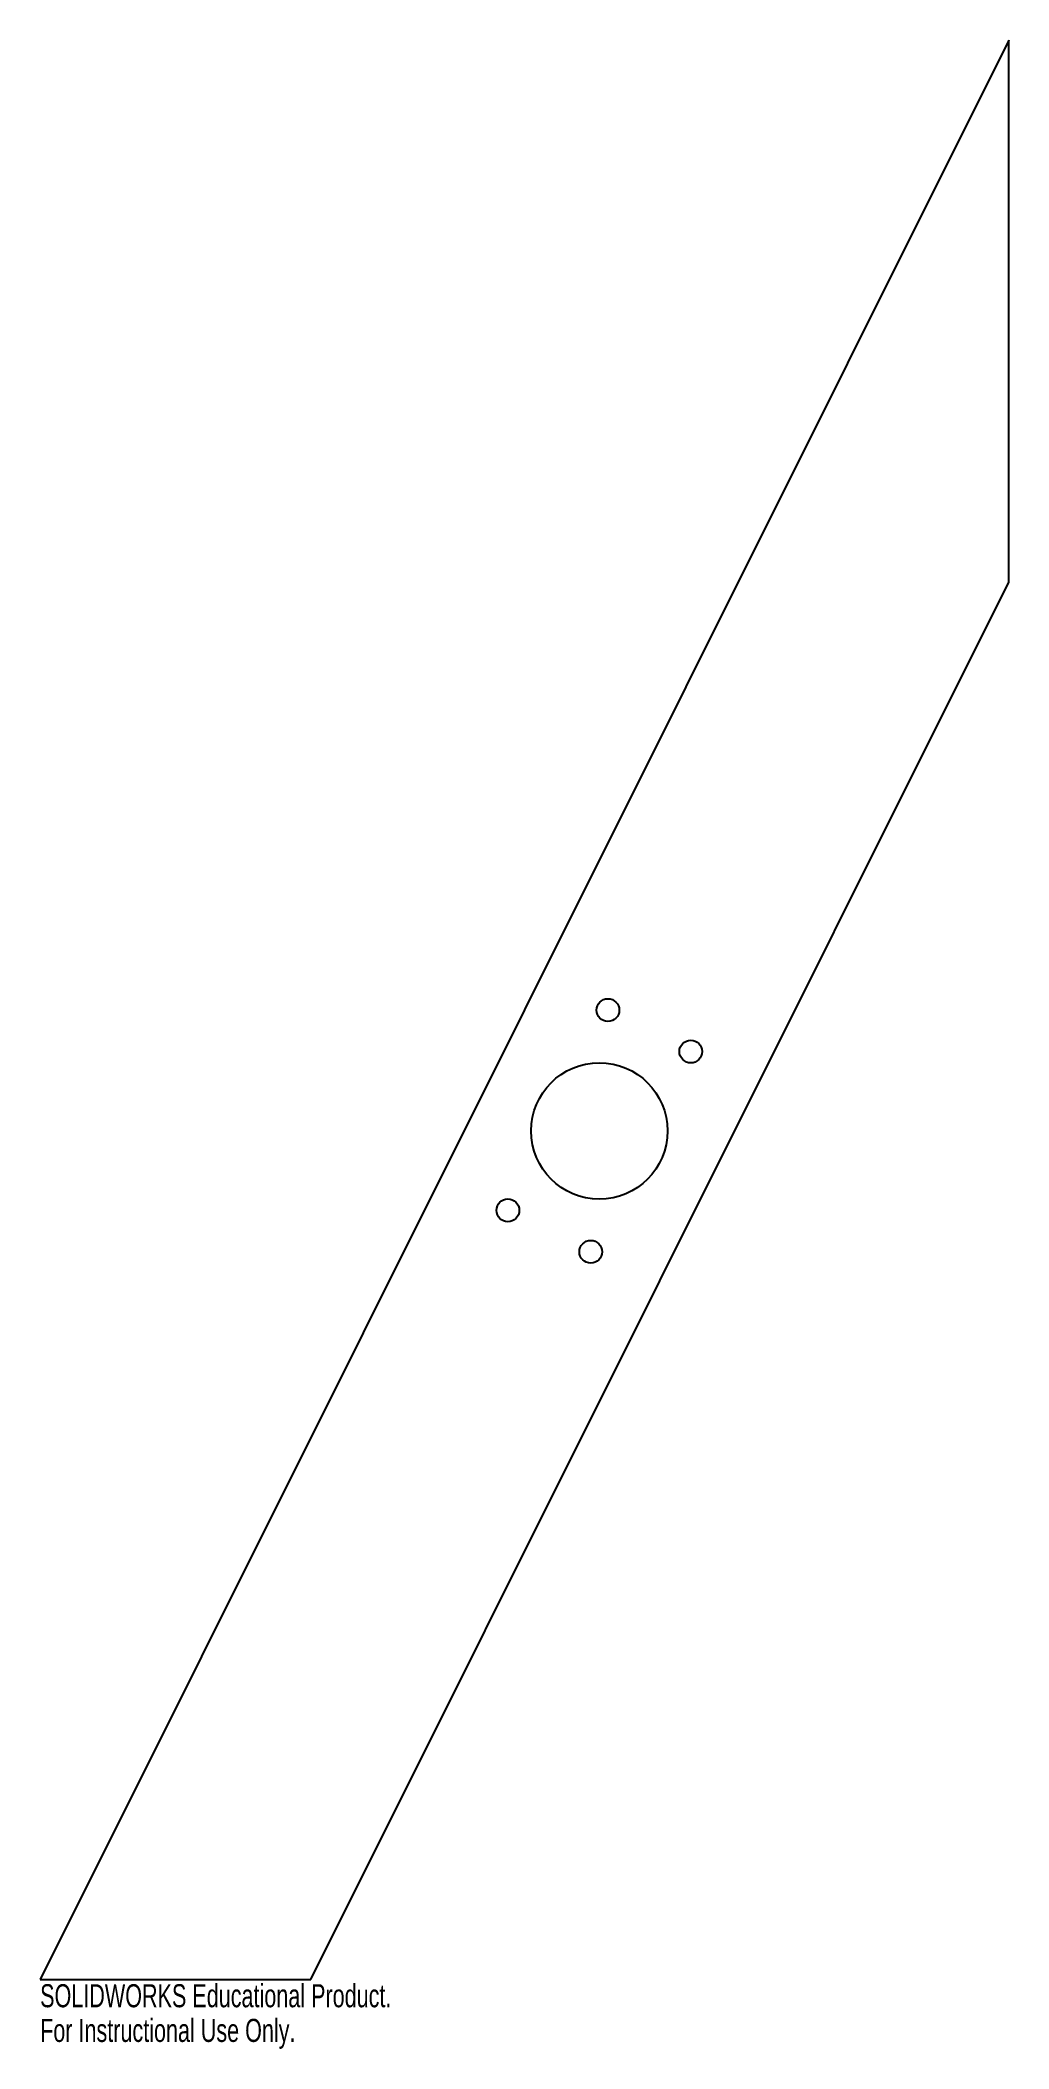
# Model space of a CAD drawing. Header units: inches. Extents: x 0 to 8, y -0.6 to 16.
import ezdxf

# ---------------------------------------------------------------- set-up
doc = ezdxf.new("R2010")
doc.units = ezdxf.units.IN
doc.header["$MEASUREMENT"] = 0
doc.styles.add('SLDTEXTSTYLE0', font='TXT', dxfattribs={"width": 0.7})

msp = doc.modelspace()

# ---------------------------------------------------------------- linework, layer by layer
at = {"color": 7, "linetype": 'Continuous', "lineweight": 25}
for p, q in [((8, 16), (0, 0)), ((8, 11.528), (8, 16)), ((2.236, 0), (8, 11.528)), ((0, 0), (2.236, 0))]:
    msp.add_line(p, q, dxfattribs=at)
for centre, radius in [((4.689, 7.997), 0.0938), ((5.373, 7.655), 0.0938), ((4.618, 7), 0.563), ((3.863, 6.345), 0.0938), ((4.547, 6.003), 0.0938)]:
    msp.add_circle(centre, radius, dxfattribs=at)

# ---------------------------------------------------------------- texts
at = {"color": 7, "linetype": 'Continuous', "char_height": 0.1903, "attachment_point": 1, "style": 'SLDTEXTSTYLE0'}
for s, insert in [('SOLIDWORKS Educational Product.', (0, -0.04)), ('For Instructional Use Only.', (0, -0.326))]:
    msp.add_mtext(s, dxfattribs=dict(at, insert=insert))

doc.saveas('drawing.dxf')
